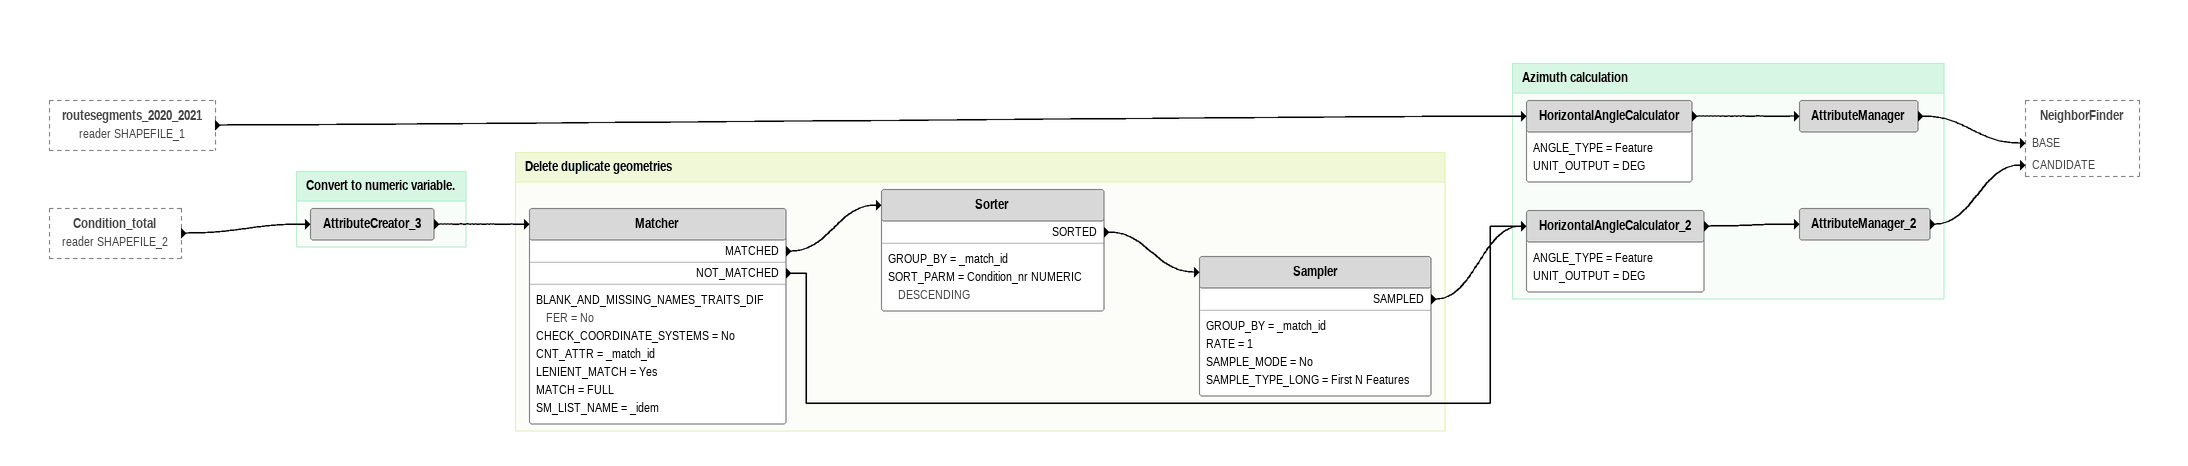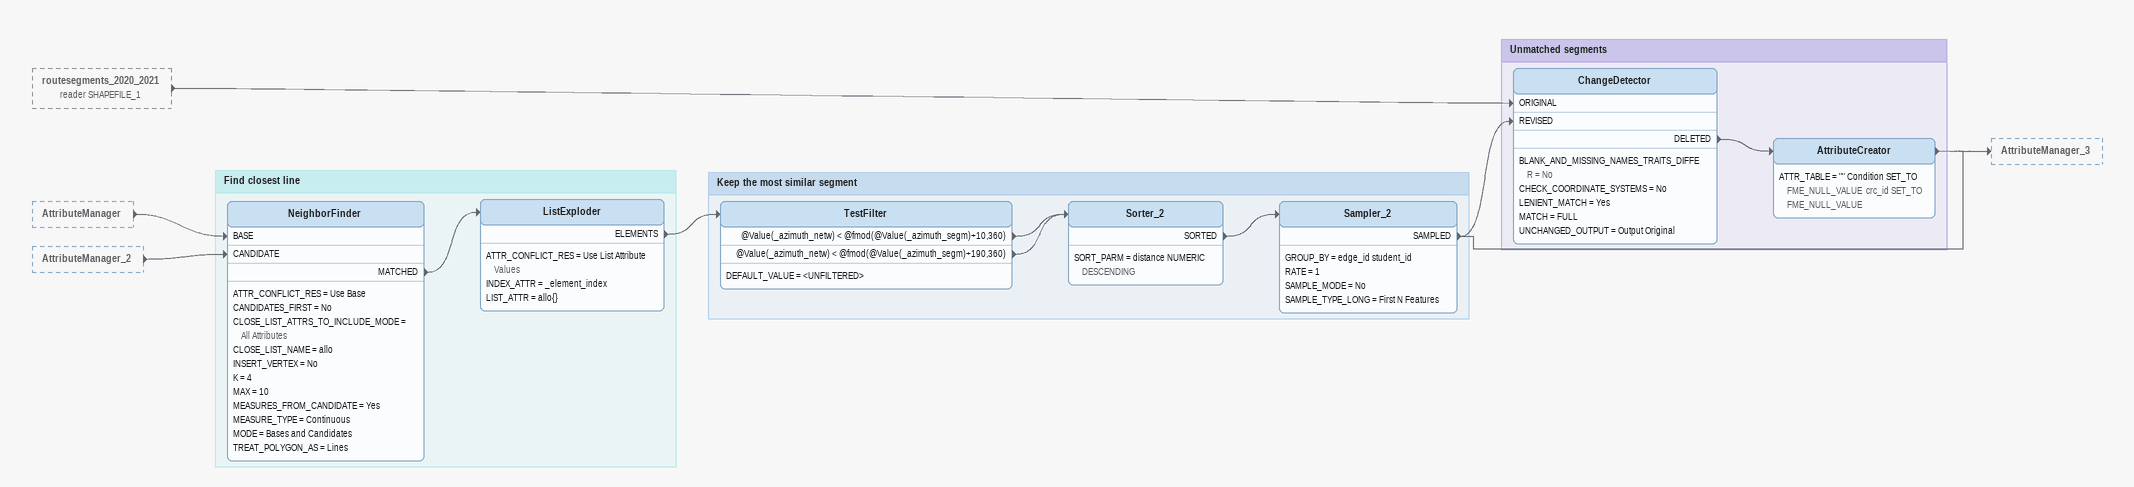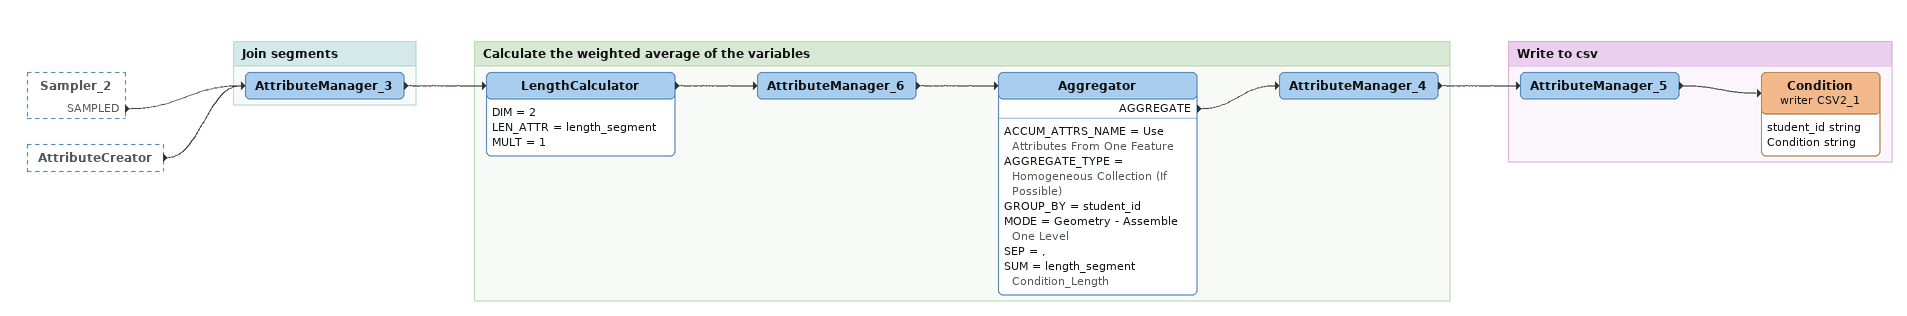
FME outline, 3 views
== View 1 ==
routesegments_2020_2021 (reader SHAPEFILE_1) [outside]
    -> HorizontalAngleCalculator
Condition_total (reader SHAPEFILE_2) [outside]
    -> AttributeCreator_3

Bookmark: Azimuth calculation
HorizontalAngleCalculator
    ANGLE_TYPE = Feature
    UNIT_OUTPUT = DEG
    -> AttributeManager
AttributeManager
    -> NeighborFinder [BASE]
HorizontalAngleCalculator_2
    ANGLE_TYPE = Feature
    UNIT_OUTPUT = DEG
    -> AttributeManager_2
AttributeManager_2
    -> NeighborFinder [CANDIDATE]

Bookmark: Convert to numeric variable.
AttributeCreator_3
    -> Matcher

Bookmark: Delete duplicate geometries
Matcher
    BLANK_AND_MISSING_NAMES_TRAITS_DIFFER = No
    CHECK_COORDINATE_SYSTEMS = No
    CNT_ATTR = _match_id
    LENIENT_MATCH = Yes
    MATCH = FULL
    SM_LIST_NAME = _idem
    MATCHED -> Sorter
    NOT_MATCHED -> HorizontalAngleCalculator_2
Sorter
    GROUP_BY = _match_id
    SORT_PARM = Condition_nr NUMERIC DESCENDING
    SORTED -> Sampler
Sampler
    GROUP_BY = _match_id
    RATE = 1
    SAMPLE_MODE = No
    SAMPLE_TYPE_LONG = First N Features
    SAMPLED -> HorizontalAngleCalculator_2

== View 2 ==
routesegments_2020_2021 (reader SHAPEFILE_1) [outside]
    -> ChangeDetector [ORIGINAL]
AttributeManager [outside]
    -> NeighborFinder [BASE]
AttributeManager_2 [outside]
    -> NeighborFinder [CANDIDATE]

Bookmark: Find closest line
NeighborFinder
    ATTR_CONFLICT_RES = Use Base
    CANDIDATES_FIRST = No
    CLOSE_LIST_ATTRS_TO_INCLUDE_MODE = All Attributes
    CLOSE_LIST_NAME = allo
    INSERT_VERTEX = No
    K = 4
    MAX = 10
    MEASURES_FROM_CANDIDATE = Yes
    MEASURE_TYPE = Continuous
    MODE = Bases and Candidates
    TREAT_POLYGON_AS = Lines
    MATCHED -> ListExploder
ListExploder
    ATTR_CONFLICT_RES = Use List Attribute Values
    INDEX_ATTR = _element_index
    LIST_ATTR = allo{}
    ELEMENTS -> TestFilter

Bookmark: Keep the most similar segment
TestFilter
    DEFAULT_VALUE = <UNFILTERED>
    @Value(_azimuth_netw) < @fmod(@Value(_azimuth_segm)+10,360) -> Sorter_2
    @Value(_azimuth_netw) < @fmod(@Value(_azimuth_segm)+190,360) -> Sorter_2
Sorter_2
    SORT_PARM = distance NUMERIC DESCENDING
    SORTED -> Sampler_2
Sampler_2
    GROUP_BY = edge_id student_id
    RATE = 1
    SAMPLE_MODE = No
    SAMPLE_TYPE_LONG = First N Features
    SAMPLED -> ChangeDetector [REVISED]
    SAMPLED -> AttributeManager_3

Bookmark: Unmatched segments
ChangeDetector
    BLANK_AND_MISSING_NAMES_TRAITS_DIFFER = No
    CHECK_COORDINATE_SYSTEMS = No
    LENIENT_MATCH = Yes
    MATCH = FULL
    UNCHANGED_OUTPUT = Output Original
    DELETED -> AttributeCreator
AttributeCreator
    ATTR_TABLE = "" Condition SET_TO FME_NULL_VALUE  crc_id SET_TO FME_NULL_VALUE
    -> AttributeManager_3

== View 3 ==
Sampler_2 [outside]
    SAMPLED -> AttributeManager_3
AttributeCreator [outside]
    -> AttributeManager_3

Bookmark: Join segments
AttributeManager_3
    -> LengthCalculator

Bookmark: Calculate the weighted average of the variables
LengthCalculator
    DIM = 2
    LEN_ATTR = length_segment
    MULT = 1
    -> AttributeManager_6
AttributeManager_6
    -> Aggregator
Aggregator
    ACCUM_ATTRS_NAME = Use Attributes From One Feature
    AGGREGATE_TYPE = Homogeneous Collection (If Possible)
    GROUP_BY = student_id
    MODE = Geometry - Assemble One Level
    SEP = ,
    SUM = length_segment Condition_Length
    AGGREGATE -> AttributeManager_4
AttributeManager_4
    -> AttributeManager_5

Bookmark: Write to csv
AttributeManager_5
    -> Condition (writer CSV2_1)
Condition (writer CSV2_1)
    attributes: student_id string, Condition string
